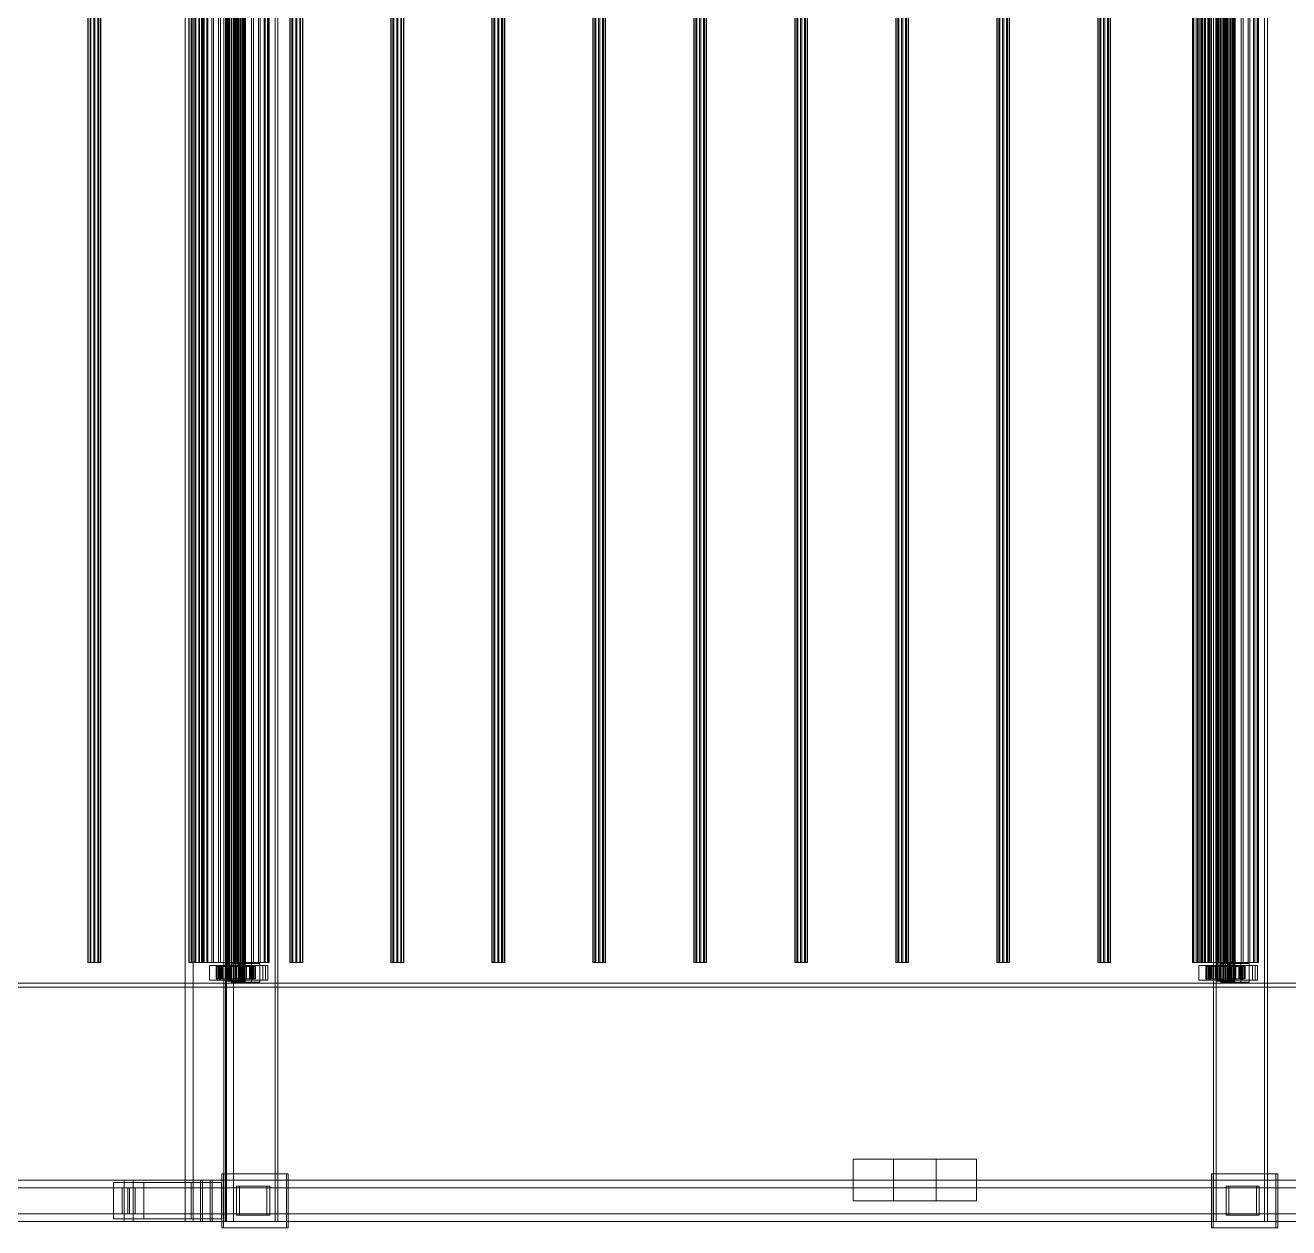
# Model space of a CAD drawing. Header units: millimetres. Extents: x -1970 to 59977, y -65068 to 6837.
# Drawn here: x 28518 to 29737, y -19506 to -18346 of the extents above; entities that cross this region are included whole.
import ezdxf

# ---------------------------------------------------------------- set-up
doc = ezdxf.new("R2010")
doc.units = ezdxf.units.MM
doc.layers.add('superior_C03', color=7, linetype='Continuous', lineweight=0)

msp = doc.modelspace()

# ---------------------------------------------------------------- linework, layer by layer
at = {"layer": 'superior_C03'}
for p, q in [((28672.271, -16500), (28672.271, -19500)), ((28680.131, -19500), (28680.131, -16500)), ((28709.696, -16500), (28709.696, -19500)), ((28711.249, -19500), (28711.249, -16500)), ((28712.391, -19500), (28712.391, -16500)), ((28719.109, -16500), (28719.109, -19500)), ((28759.199, -19500), (28759.199, -16500)), ((28761.894, -16500), (28761.894, -19500)), ((29664.664, -16500), (29664.664, -19500)), ((29667.359, -19500), (29667.359, -16500)), ((29714.166, -19500), (29714.166, -16500)), ((29716.861, -16500), (29716.861, -19500)), ((28712.428, -19268), (28712.428, -16732)), ((28712.652, -19268), (28712.652, -16732)), ((28712.816, -19268), (28712.816, -16732)), ((28713.474, -19268), (28713.474, -16732)), ((28713.791, -19268), (28713.791, -16732)), ((28714.838, -19268), (28714.838, -16732)), ((28715.287, -19268), (28715.287, -16732)), ((28716.65, -19268), (28716.65, -16732)), ((28717.2, -19268), (28717.2, -16732)), ((28718.787, -19268), (28718.787, -16732)), ((28719.401, -19268), (28719.401, -16732)), ((28721.105, -19268), (28721.105, -16732)), ((28721.74, -19268), (28721.74, -16732)), ((28723.443, -19268), (28723.443, -16732)), ((28724.057, -19268), (28724.057, -16732)), ((28725.644, -19268), (28725.644, -16732)), ((28726.194, -19268), (28726.194, -16732)), ((28727.558, -19268), (28727.558, -16732)), ((28728.007, -19268), (28728.007, -16732)), ((28729.053, -19268), (28729.053, -16732)), ((28729.37, -19268), (28729.37, -16732)), ((28730.028, -19268), (28730.028, -16732)), ((28730.192, -16732), (28730.192, -19268)), ((28730.416, -19268), (28730.416, -16732)), ((29667.395, -19268), (29667.395, -16732)), ((29667.619, -19268), (29667.619, -16732)), ((29667.784, -19268), (29667.784, -16732)), ((29668.441, -19268), (29668.441, -16732)), ((29668.759, -19268), (29668.759, -16732)), ((29669.805, -19268), (29669.805, -16732)), ((29670.254, -19268), (29670.254, -16732)), ((29671.617, -19268), (29671.617, -16732)), ((29672.167, -19268), (29672.167, -16732)), ((29673.755, -19268), (29673.755, -16732)), ((29674.368, -19268), (29674.368, -16732)), ((29676.072, -19268), (29676.072, -16732)), ((29676.707, -19268), (29676.707, -16732)), ((29678.411, -19268), (29678.411, -16732)), ((29679.024, -19268), (29679.024, -16732)), ((29680.612, -19268), (29680.612, -16732)), ((29681.162, -19268), (29681.162, -16732)), ((29682.525, -19268), (29682.525, -16732)), ((29682.974, -19268), (29682.974, -16732)), ((29684.02, -19268), (29684.02, -16732)), ((29684.338, -19268), (29684.338, -16732)), ((29684.995, -19268), (29684.995, -16732)), ((29685.16, -16732), (29685.16, -19268)), ((29685.384, -19268), (29685.384, -16732)), ((28578.595, -16750), (28578.595, -19250)), ((28578.939, -16750), (28578.939, -19250)), ((28580.615, -16750), (28580.615, -19250)), ((28581.514, -16750), (28581.514, -19250)), ((28584.227, -16750), (28584.227, -19250)), ((28585.339, -16750), (28585.339, -19250)), ((28588.051, -16750), (28588.051, -19250)), ((28588.951, -16750), (28588.951, -19250)), ((28590.627, -16750), (28590.627, -19250)), ((28590.971, -19250), (28590.971, -16750)), ((28676.041, -16750), (28676.041, -19250)), ((28676.384, -16750), (28676.384, -19250)), ((28678.061, -16750), (28678.061, -19250)), ((28678.96, -16750), (28678.96, -19250)), ((28681.673, -16750), (28681.673, -19250)), ((28682.784, -16750), (28682.784, -19250)), ((28685.497, -16750), (28685.497, -19250)), ((28686.396, -16750), (28686.396, -19250)), ((28688.073, -16750), (28688.073, -19250)), ((28688.416, -19250), (28688.416, -16750)), ((28689.442, -19250), (28689.442, -16750)), ((28690.239, -19250), (28690.239, -16750)), ((28690.824, -19250), (28690.824, -16750)), ((28693.162, -19250), (28693.162, -16750)), ((28694.291, -19250), (28694.291, -16750)), ((28698.01, -19250), (28698.01, -16750)), ((28699.607, -19250), (28699.607, -16750)), ((28704.454, -19250), (28704.454, -16750)), ((28706.41, -19250), (28706.41, -16750)), ((28712.054, -19250), (28712.054, -16750)), ((28714.236, -19250), (28714.236, -16750)), ((28720.293, -19250), (28720.293, -16750)), ((28722.551, -19250), (28722.551, -16750)), ((28728.609, -19250), (28728.609, -16750)), ((28730.79, -19250), (28730.79, -16750)), ((28736.434, -19250), (28736.434, -16750)), ((28738.39, -19250), (28738.39, -16750)), ((28743.237, -19250), (28743.237, -16750)), ((28744.834, -19250), (28744.834, -16750)), ((28748.553, -19250), (28748.553, -16750)), ((28749.682, -19250), (28749.682, -16750)), ((28752.02, -19250), (28752.02, -16750)), ((28752.605, -16750), (28752.605, -19250)), ((28753.402, -19250), (28753.402, -16750)), ((28773.486, -16750), (28773.486, -19250)), ((28773.83, -16750), (28773.83, -19250)), ((28775.506, -16750), (28775.506, -19250)), ((28776.406, -16750), (28776.406, -19250)), ((28779.118, -16750), (28779.118, -19250)), ((28780.23, -16750), (28780.23, -19250)), ((28782.942, -16750), (28782.942, -19250)), ((28783.842, -16750), (28783.842, -19250)), ((28785.518, -16750), (28785.518, -19250)), ((28785.862, -19250), (28785.862, -16750)), ((28870.932, -16750), (28870.932, -19250)), ((28871.275, -16750), (28871.275, -19250)), ((28872.952, -16750), (28872.952, -19250)), ((28873.851, -16750), (28873.851, -19250)), ((28876.564, -16750), (28876.564, -19250)), ((28877.676, -16750), (28877.676, -19250)), ((28880.388, -16750), (28880.388, -19250)), ((28881.288, -16750), (28881.288, -19250)), ((28882.964, -16750), (28882.964, -19250)), ((28883.308, -19250), (28883.308, -16750)), ((28968.378, -16750), (28968.378, -19250)), ((28968.721, -16750), (28968.721, -19250)), ((28970.398, -16750), (28970.398, -19250)), ((28971.297, -16750), (28971.297, -19250)), ((28974.009, -16750), (28974.009, -19250)), ((28975.121, -16750), (28975.121, -19250)), ((28977.834, -16750), (28977.834, -19250)), ((28978.733, -16750), (28978.733, -19250)), ((28980.41, -16750), (28980.41, -19250)), ((28980.753, -19250), (28980.753, -16750)), ((29065.823, -16750), (29065.823, -19250)), ((29066.167, -16750), (29066.167, -19250)), ((29067.843, -16750), (29067.843, -19250)), ((29068.743, -16750), (29068.743, -19250)), ((29071.455, -16750), (29071.455, -19250)), ((29072.567, -16750), (29072.567, -19250)), ((29075.279, -16750), (29075.279, -19250)), ((29076.179, -16750), (29076.179, -19250)), ((29077.855, -16750), (29077.855, -19250)), ((29078.199, -19250), (29078.199, -16750)), ((29163.269, -16750), (29163.269, -19250)), ((29163.612, -16750), (29163.612, -19250)), ((29165.289, -16750), (29165.289, -19250)), ((29166.188, -16750), (29166.188, -19250)), ((29168.901, -16750), (29168.901, -19250)), ((29170.013, -16750), (29170.013, -19250)), ((29172.725, -16750), (29172.725, -19250)), ((29173.624, -16750), (29173.624, -19250)), ((29175.301, -16750), (29175.301, -19250)), ((29175.644, -19250), (29175.644, -16750)), ((29260.715, -16750), (29260.715, -19250)), ((29261.058, -16750), (29261.058, -19250)), ((29262.735, -16750), (29262.735, -19250)), ((29263.634, -16750), (29263.634, -19250)), ((29266.346, -16750), (29266.346, -19250)), ((29267.458, -16750), (29267.458, -19250)), ((29270.171, -16750), (29270.171, -19250)), ((29271.07, -16750), (29271.07, -19250)), ((29272.747, -16750), (29272.747, -19250)), ((29273.09, -19250), (29273.09, -16750)), ((29358.16, -16750), (29358.16, -19250)), ((29358.504, -16750), (29358.504, -19250)), ((29360.18, -16750), (29360.18, -19250)), ((29361.08, -16750), (29361.08, -19250)), ((29363.792, -16750), (29363.792, -19250)), ((29364.904, -16750), (29364.904, -19250)), ((29367.616, -16750), (29367.616, -19250)), ((29368.516, -16750), (29368.516, -19250)), ((29370.192, -16750), (29370.192, -19250)), ((29370.536, -19250), (29370.536, -16750)), ((29455.606, -16750), (29455.606, -19250)), ((29455.949, -16750), (29455.949, -19250)), ((29457.626, -16750), (29457.626, -19250)), ((29458.525, -16750), (29458.525, -19250)), ((29461.238, -16750), (29461.238, -19250)), ((29462.35, -16750), (29462.35, -19250)), ((29465.062, -16750), (29465.062, -19250)), ((29465.961, -16750), (29465.961, -19250)), ((29467.638, -16750), (29467.638, -19250)), ((29467.981, -19250), (29467.981, -16750)), ((29553.051, -16750), (29553.051, -19250)), ((29553.395, -16750), (29553.395, -19250)), ((29555.071, -16750), (29555.071, -19250)), ((29555.971, -16750), (29555.971, -19250)), ((29558.683, -16750), (29558.683, -19250)), ((29559.795, -16750), (29559.795, -19250)), ((29562.508, -16750), (29562.508, -19250)), ((29563.407, -16750), (29563.407, -19250)), ((29565.084, -16750), (29565.084, -19250)), ((29565.427, -19250), (29565.427, -16750)), ((29644.409, -19250), (29644.409, -16750)), ((29645.207, -19250), (29645.207, -16750)), ((29645.791, -19250), (29645.791, -16750)), ((29648.129, -19250), (29648.129, -16750)), ((29649.258, -19250), (29649.258, -16750)), ((29650.497, -16750), (29650.497, -19250)), ((29650.841, -16750), (29650.841, -19250)), ((29652.517, -16750), (29652.517, -19250)), ((29652.978, -19250), (29652.978, -16750)), ((29653.417, -16750), (29653.417, -19250)), ((29654.575, -19250), (29654.575, -16750)), ((29656.129, -16750), (29656.129, -19250)), ((29657.241, -16750), (29657.241, -19250)), ((29659.422, -19250), (29659.422, -16750)), ((29659.953, -16750), (29659.953, -19250)), ((29660.853, -16750), (29660.853, -19250)), ((29661.377, -19250), (29661.377, -16750)), ((29662.529, -16750), (29662.529, -19250)), ((29662.873, -19250), (29662.873, -16750)), ((29667.022, -19250), (29667.022, -16750)), ((29669.203, -19250), (29669.203, -16750)), ((29675.26, -19250), (29675.26, -16750)), ((29677.519, -19250), (29677.519, -16750)), ((29683.576, -19250), (29683.576, -16750)), ((29685.757, -19250), (29685.757, -16750)), ((29691.402, -19250), (29691.402, -16750)), ((29693.357, -19250), (29693.357, -16750)), ((29698.204, -19250), (29698.204, -16750)), ((29699.801, -19250), (29699.801, -16750)), ((29703.52, -19250), (29703.52, -16750)), ((29704.65, -19250), (29704.65, -16750)), ((29706.988, -19250), (29706.988, -16750)), ((29707.572, -16750), (29707.572, -19250)), ((29708.37, -19250), (29708.37, -16750)), ((28578.939, -19250), (28578.595, -19250)), ((28578.595, -19250), (28580.615, -19250)), ((28581.514, -19250), (28578.939, -19250)), ((28580.615, -19250), (28584.227, -19250)), ((28585.339, -19250), (28581.514, -19250)), ((28584.227, -19250), (28588.051, -19250)), ((28588.951, -19250), (28585.339, -19250)), ((28588.051, -19250), (28590.627, -19250)), ((28590.971, -19250), (28588.951, -19250)), ((28590.627, -19250), (28590.971, -19250)), ((28676.384, -19250), (28676.041, -19250)), ((28676.041, -19250), (28678.061, -19250)), ((28678.96, -19250), (28676.384, -19250)), ((28678.061, -19250), (28681.673, -19250)), ((28682.784, -19250), (28678.96, -19250)), ((28681.673, -19250), (28685.497, -19250)), ((28686.396, -19250), (28682.784, -19250)), ((28685.497, -19250), (28688.073, -19250)), ((28688.416, -19250), (28686.396, -19250)), ((28688.073, -19250), (28688.416, -19250)), ((28690.239, -19250), (28689.442, -19250)), ((28689.442, -19250), (28690.824, -19250)), ((28693.162, -19250), (28690.239, -19250)), ((28690.824, -19250), (28694.291, -19250)), ((28698.01, -19250), (28693.162, -19250)), ((28694.291, -19250), (28699.607, -19250)), ((28705.538, -19253), (28695.793, -19253)), ((28695.793, -19253), (28695.793, -19267)), ((28706.573, -19253), (28695.793, -19253)), ((28704.454, -19250), (28698.01, -19250)), ((28699.607, -19250), (28706.41, -19250)), ((28749.974, -19253), (28703.2, -19253)), ((28703.2, -19253), (28703.2, -19267)), ((28705.446, -19253), (28703.2, -19253)), ((28712.054, -19250), (28704.454, -19250)), ((28705.446, -19267), (28705.446, -19253)), ((28705.446, -19253), (28752.22, -19253)), ((28705.538, -19267), (28705.538, -19253)), ((28705.538, -19253), (28716.317, -19253)), ((28706.41, -19250), (28714.236, -19250)), ((28706.573, -19267), (28706.573, -19253)), ((28706.573, -19253), (28716.317, -19253)), ((28720.293, -19250), (28712.054, -19250)), ((28714.236, -19250), (28722.551, -19250)), ((28716.317, -19253), (28716.317, -19267)), ((28736.332, -19251), (28716.843, -19251)), ((28716.843, -19251), (28716.843, -19269)), ((28724.928, -19251), (28716.843, -19251)), ((28728.609, -19250), (28720.293, -19250)), ((28722.551, -19250), (28730.79, -19250)), ((28724.928, -19269), (28724.928, -19251)), ((28724.928, -19251), (28744.417, -19251)), ((28736.72, -19253), (28726.976, -19253)), ((28726.976, -19253), (28726.976, -19267)), ((28737.755, -19253), (28726.976, -19253)), ((28736.434, -19250), (28728.609, -19250)), ((28730.79, -19250), (28738.39, -19250)), ((28736.332, -19269), (28736.332, -19251)), ((28736.332, -19251), (28744.417, -19251)), ((28743.237, -19250), (28736.434, -19250)), ((28736.72, -19267), (28736.72, -19253)), ((28736.72, -19253), (28747.5, -19253)), ((28737.755, -19267), (28737.755, -19253)), ((28737.755, -19253), (28747.5, -19253)), ((28738.39, -19250), (28744.834, -19250)), ((28748.553, -19250), (28743.237, -19250)), ((28744.417, -19251), (28744.417, -19269)), ((28744.834, -19250), (28749.682, -19250)), ((28747.5, -19253), (28747.5, -19267)), ((28752.02, -19250), (28748.553, -19250)), ((28749.682, -19250), (28752.605, -19250)), ((28749.974, -19267), (28749.974, -19253)), ((28749.974, -19253), (28752.22, -19253)), ((28753.402, -19250), (28752.02, -19250)), ((28752.22, -19253), (28752.22, -19267)), ((28752.605, -19250), (28753.402, -19250)), ((28773.83, -19250), (28773.486, -19250)), ((28773.486, -19250), (28775.506, -19250)), ((28776.406, -19250), (28773.83, -19250)), ((28775.506, -19250), (28779.118, -19250)), ((28780.23, -19250), (28776.406, -19250)), ((28779.118, -19250), (28782.942, -19250)), ((28783.842, -19250), (28780.23, -19250)), ((28782.942, -19250), (28785.518, -19250)), ((28785.862, -19250), (28783.842, -19250)), ((28785.518, -19250), (28785.862, -19250)), ((28871.275, -19250), (28870.932, -19250)), ((28870.932, -19250), (28872.952, -19250)), ((28873.851, -19250), (28871.275, -19250)), ((28872.952, -19250), (28876.564, -19250)), ((28877.676, -19250), (28873.851, -19250)), ((28876.564, -19250), (28880.388, -19250)), ((28881.288, -19250), (28877.676, -19250)), ((28880.388, -19250), (28882.964, -19250)), ((28883.308, -19250), (28881.288, -19250)), ((28882.964, -19250), (28883.308, -19250)), ((28968.721, -19250), (28968.378, -19250)), ((28968.378, -19250), (28970.398, -19250)), ((28971.297, -19250), (28968.721, -19250)), ((28970.398, -19250), (28974.009, -19250)), ((28975.121, -19250), (28971.297, -19250)), ((28974.009, -19250), (28977.834, -19250)), ((28978.733, -19250), (28975.121, -19250)), ((28977.834, -19250), (28980.41, -19250)), ((28980.753, -19250), (28978.733, -19250)), ((28980.41, -19250), (28980.753, -19250)), ((29066.167, -19250), (29065.823, -19250)), ((29065.823, -19250), (29067.843, -19250)), ((29068.743, -19250), (29066.167, -19250)), ((29067.843, -19250), (29071.455, -19250)), ((29072.567, -19250), (29068.743, -19250)), ((29071.455, -19250), (29075.279, -19250)), ((29076.179, -19250), (29072.567, -19250)), ((29075.279, -19250), (29077.855, -19250)), ((29078.199, -19250), (29076.179, -19250)), ((29077.855, -19250), (29078.199, -19250)), ((29163.612, -19250), (29163.269, -19250)), ((29163.269, -19250), (29165.289, -19250)), ((29166.188, -19250), (29163.612, -19250)), ((29165.289, -19250), (29168.901, -19250)), ((29170.013, -19250), (29166.188, -19250)), ((29168.901, -19250), (29172.725, -19250)), ((29173.624, -19250), (29170.013, -19250)), ((29172.725, -19250), (29175.301, -19250)), ((29175.644, -19250), (29173.624, -19250)), ((29175.301, -19250), (29175.644, -19250)), ((29261.058, -19250), (29260.715, -19250)), ((29260.715, -19250), (29262.735, -19250)), ((29263.634, -19250), (29261.058, -19250)), ((29262.735, -19250), (29266.346, -19250)), ((29267.458, -19250), (29263.634, -19250)), ((29266.346, -19250), (29270.171, -19250)), ((29271.07, -19250), (29267.458, -19250)), ((29270.171, -19250), (29272.747, -19250)), ((29273.09, -19250), (29271.07, -19250)), ((29272.747, -19250), (29273.09, -19250)), ((29358.504, -19250), (29358.16, -19250)), ((29358.16, -19250), (29360.18, -19250)), ((29361.08, -19250), (29358.504, -19250)), ((29360.18, -19250), (29363.792, -19250)), ((29364.904, -19250), (29361.08, -19250)), ((29363.792, -19250), (29367.616, -19250)), ((29368.516, -19250), (29364.904, -19250)), ((29367.616, -19250), (29370.192, -19250)), ((29370.536, -19250), (29368.516, -19250)), ((29370.192, -19250), (29370.536, -19250)), ((29455.949, -19250), (29455.606, -19250)), ((29455.606, -19250), (29457.626, -19250)), ((29458.525, -19250), (29455.949, -19250)), ((29457.626, -19250), (29461.238, -19250)), ((29462.35, -19250), (29458.525, -19250)), ((29461.238, -19250), (29465.062, -19250)), ((29465.961, -19250), (29462.35, -19250)), ((29465.062, -19250), (29467.638, -19250)), ((29467.981, -19250), (29465.961, -19250)), ((29467.638, -19250), (29467.981, -19250)), ((29553.395, -19250), (29553.051, -19250)), ((29553.051, -19250), (29555.071, -19250)), ((29555.971, -19250), (29553.395, -19250)), ((29555.071, -19250), (29558.683, -19250)), ((29559.795, -19250), (29555.971, -19250)), ((29558.683, -19250), (29562.508, -19250)), ((29563.407, -19250), (29559.795, -19250)), ((29562.508, -19250), (29565.084, -19250)), ((29565.427, -19250), (29563.407, -19250)), ((29565.084, -19250), (29565.427, -19250)), ((29645.207, -19250), (29644.409, -19250)), ((29644.409, -19250), (29645.791, -19250)), ((29648.129, -19250), (29645.207, -19250)), ((29645.791, -19250), (29649.258, -19250)), ((29652.978, -19250), (29648.129, -19250)), ((29649.258, -19250), (29654.575, -19250)), ((29650.841, -19250), (29650.497, -19250)), ((29650.497, -19250), (29652.517, -19250)), ((29660.505, -19253), (29650.761, -19253)), ((29650.761, -19253), (29650.761, -19267)), ((29661.54, -19253), (29650.761, -19253)), ((29653.417, -19250), (29650.841, -19250)), ((29652.517, -19250), (29656.129, -19250)), ((29659.422, -19250), (29652.978, -19250)), ((29657.241, -19250), (29653.417, -19250)), ((29654.575, -19250), (29661.377, -19250)), ((29656.129, -19250), (29659.953, -19250)), ((29660.853, -19250), (29657.241, -19250)), ((29704.942, -19253), (29658.168, -19253)), ((29658.168, -19253), (29658.168, -19267)), ((29660.414, -19253), (29658.168, -19253)), ((29667.022, -19250), (29659.422, -19250)), ((29659.953, -19250), (29662.529, -19250)), ((29660.414, -19267), (29660.414, -19253)), ((29660.414, -19253), (29707.187, -19253)), ((29660.505, -19267), (29660.505, -19253)), ((29660.505, -19253), (29671.285, -19253)), ((29662.873, -19250), (29660.853, -19250)), ((29661.377, -19250), (29669.203, -19250)), ((29661.54, -19267), (29661.54, -19253)), ((29661.54, -19253), (29671.285, -19253)), ((29662.529, -19250), (29662.873, -19250)), ((29675.26, -19250), (29667.022, -19250)), ((29669.203, -19250), (29677.519, -19250)), ((29671.285, -19253), (29671.285, -19267)), ((29691.299, -19251), (29671.81, -19251)), ((29671.81, -19251), (29671.81, -19269)), ((29679.895, -19251), (29671.81, -19251)), ((29683.576, -19250), (29675.26, -19250)), ((29677.519, -19250), (29685.757, -19250)), ((29679.895, -19269), (29679.895, -19251)), ((29679.895, -19251), (29699.384, -19251)), ((29691.688, -19253), (29681.943, -19253)), ((29681.943, -19253), (29681.943, -19267)), ((29692.723, -19253), (29681.943, -19253)), ((29691.402, -19250), (29683.576, -19250)), ((29685.757, -19250), (29693.357, -19250)), ((29691.299, -19269), (29691.299, -19251)), ((29691.299, -19251), (29699.384, -19251)), ((29698.204, -19250), (29691.402, -19250)), ((29691.688, -19267), (29691.688, -19253)), ((29691.688, -19253), (29702.467, -19253)), ((29692.723, -19267), (29692.723, -19253)), ((29692.723, -19253), (29702.467, -19253)), ((29693.357, -19250), (29699.801, -19250)), ((29703.52, -19250), (29698.204, -19250)), ((29699.384, -19251), (29699.384, -19269)), ((29699.801, -19250), (29704.65, -19250)), ((29702.467, -19253), (29702.467, -19267)), ((29706.988, -19250), (29703.52, -19250)), ((29704.65, -19250), (29707.572, -19250)), ((29704.942, -19267), (29704.942, -19253)), ((29704.942, -19253), (29707.187, -19253)), ((29708.37, -19250), (29706.988, -19250)), ((29707.187, -19253), (29707.187, -19267)), ((29707.572, -19250), (29708.37, -19250)), ((28703.254, -19254), (28702.434, -19254)), ((28702.434, -19254), (28712.428, -19254)), ((28702.434, -19266), (28702.434, -19254)), ((28702.434, -19254), (28702.907, -19254)), ((28702.907, -19254), (28712.652, -19254)), ((28702.907, -19266), (28702.907, -19254)), ((28702.907, -19254), (28704.643, -19254)), ((28705.313, -19254), (28703.254, -19254)), ((28703.254, -19254), (28712.816, -19254)), ((28703.254, -19266), (28703.254, -19254)), ((28704.643, -19254), (28713.474, -19254)), ((28704.643, -19266), (28704.643, -19254)), ((28704.643, -19254), (28707.521, -19254)), ((28708.469, -19254), (28705.313, -19254)), ((28705.313, -19254), (28713.791, -19254)), ((28705.313, -19266), (28705.313, -19254)), ((28707.521, -19254), (28714.838, -19254)), ((28707.521, -19266), (28707.521, -19254)), ((28707.521, -19254), (28711.347, -19254)), ((28712.509, -19254), (28708.469, -19254)), ((28708.469, -19254), (28715.287, -19254)), ((28708.469, -19266), (28708.469, -19254)), ((28711.347, -19254), (28716.65, -19254)), ((28711.347, -19266), (28711.347, -19254)), ((28711.347, -19254), (28715.86, -19254)), ((28712.428, -19254), (28712.816, -19254)), ((28712.428, -19254), (28712.428, -19266)), ((28712.652, -19254), (28712.428, -19254)), ((28717.155, -19254), (28712.509, -19254)), ((28712.509, -19254), (28717.2, -19254)), ((28712.509, -19266), (28712.509, -19254)), ((28712.652, -19254), (28712.652, -19266)), ((28713.474, -19254), (28712.652, -19254)), ((28712.816, -19254), (28713.791, -19254)), ((28712.816, -19254), (28712.816, -19266)), ((28713.474, -19254), (28713.474, -19266)), ((28714.838, -19254), (28713.474, -19254)), ((28713.791, -19254), (28715.287, -19254)), ((28713.791, -19254), (28713.791, -19266)), ((28714.838, -19254), (28714.838, -19266)), ((28716.65, -19254), (28714.838, -19254)), ((28715.287, -19254), (28717.2, -19254)), ((28715.287, -19254), (28715.287, -19266)), ((28715.86, -19254), (28718.787, -19254)), ((28715.86, -19266), (28715.86, -19254)), ((28715.86, -19254), (28720.752, -19254)), ((28716.65, -19254), (28716.65, -19266)), ((28718.787, -19254), (28716.65, -19254)), ((28722.092, -19254), (28717.155, -19254)), ((28717.155, -19254), (28719.401, -19254)), ((28717.155, -19266), (28717.155, -19254)), ((28717.2, -19254), (28719.401, -19254)), ((28717.2, -19254), (28717.2, -19266)), ((28718.787, -19254), (28718.787, -19266)), ((28721.105, -19254), (28718.787, -19254)), ((28719.401, -19254), (28721.74, -19254)), ((28719.401, -19254), (28719.401, -19266)), ((28720.752, -19254), (28721.105, -19254)), ((28720.752, -19266), (28720.752, -19254)), ((28720.752, -19254), (28725.689, -19254)), ((28721.105, -19254), (28721.105, -19266)), ((28723.443, -19254), (28721.105, -19254)), ((28722.092, -19254), (28721.74, -19254)), ((28721.74, -19254), (28724.057, -19254)), ((28721.74, -19254), (28721.74, -19266)), ((28726.984, -19254), (28722.092, -19254)), ((28722.092, -19266), (28722.092, -19254)), ((28725.689, -19254), (28723.443, -19254)), ((28723.443, -19254), (28723.443, -19266)), ((28725.644, -19254), (28723.443, -19254)), ((28726.984, -19254), (28724.057, -19254)), ((28724.057, -19254), (28726.194, -19254)), ((28724.057, -19254), (28724.057, -19266)), ((28730.336, -19254), (28725.644, -19254)), ((28725.644, -19254), (28725.644, -19266)), ((28727.558, -19254), (28725.644, -19254)), ((28725.689, -19266), (28725.689, -19254)), ((28725.689, -19254), (28730.336, -19254)), ((28731.497, -19254), (28726.194, -19254)), ((28726.194, -19254), (28728.007, -19254)), ((28726.194, -19254), (28726.194, -19266)), ((28731.497, -19254), (28726.984, -19254)), ((28726.984, -19266), (28726.984, -19254)), ((28734.375, -19254), (28727.558, -19254)), ((28727.558, -19254), (28727.558, -19266)), ((28729.053, -19254), (28727.558, -19254)), ((28735.323, -19254), (28728.007, -19254)), ((28728.007, -19254), (28729.37, -19254)), ((28728.007, -19254), (28728.007, -19266)), ((28737.531, -19254), (28729.053, -19254)), ((28729.053, -19254), (28729.053, -19266)), ((28730.028, -19254), (28729.053, -19254)), ((28738.202, -19254), (28729.37, -19254)), ((28729.37, -19254), (28730.192, -19254)), ((28729.37, -19254), (28729.37, -19266)), ((28739.59, -19254), (28730.028, -19254)), ((28730.028, -19254), (28730.028, -19266)), ((28730.416, -19254), (28730.028, -19254)), ((28730.192, -19254), (28739.937, -19254)), ((28730.192, -19266), (28730.192, -19254)), ((28730.192, -19254), (28730.416, -19254)), ((28730.336, -19266), (28730.336, -19254)), ((28730.336, -19254), (28734.375, -19254)), ((28740.41, -19254), (28730.416, -19254)), ((28730.416, -19254), (28730.416, -19266)), ((28735.323, -19254), (28731.497, -19254)), ((28731.497, -19266), (28731.497, -19254)), ((28734.375, -19266), (28734.375, -19254)), ((28734.375, -19254), (28737.531, -19254)), ((28738.202, -19254), (28735.323, -19254)), ((28735.323, -19266), (28735.323, -19254)), ((28737.531, -19266), (28737.531, -19254)), ((28737.531, -19254), (28739.59, -19254)), ((28739.937, -19254), (28738.202, -19254)), ((28738.202, -19266), (28738.202, -19254)), ((28739.59, -19266), (28739.59, -19254)), ((28739.59, -19254), (28740.41, -19254)), ((28739.937, -19254), (28739.937, -19266)), ((28740.41, -19254), (28739.937, -19254)), ((28740.41, -19266), (28740.41, -19254)), ((29658.222, -19254), (29657.401, -19254)), ((29657.401, -19254), (29667.395, -19254)), ((29657.401, -19266), (29657.401, -19254)), ((29657.401, -19254), (29657.875, -19254)), ((29657.875, -19254), (29667.619, -19254)), ((29657.875, -19266), (29657.875, -19254)), ((29657.875, -19254), (29659.61, -19254)), ((29660.28, -19254), (29658.222, -19254)), ((29658.222, -19254), (29667.784, -19254)), ((29658.222, -19266), (29658.222, -19254)), ((29659.61, -19254), (29668.441, -19254)), ((29659.61, -19266), (29659.61, -19254)), ((29659.61, -19254), (29662.489, -19254)), ((29663.437, -19254), (29660.28, -19254)), ((29660.28, -19254), (29668.759, -19254)), ((29660.28, -19266), (29660.28, -19254)), ((29662.489, -19254), (29669.805, -19254)), ((29662.489, -19266), (29662.489, -19254)), ((29662.489, -19254), (29666.315, -19254)), ((29667.476, -19254), (29663.437, -19254)), ((29663.437, -19254), (29670.254, -19254)), ((29663.437, -19266), (29663.437, -19254)), ((29666.315, -19254), (29671.617, -19254)), ((29666.315, -19266), (29666.315, -19254)), ((29666.315, -19254), (29670.827, -19254)), ((29667.395, -19254), (29667.784, -19254)), ((29667.395, -19254), (29667.395, -19266)), ((29667.619, -19254), (29667.395, -19254)), ((29672.123, -19254), (29667.476, -19254)), ((29667.476, -19254), (29672.167, -19254)), ((29667.476, -19266), (29667.476, -19254)), ((29667.619, -19254), (29667.619, -19266)), ((29668.441, -19254), (29667.619, -19254)), ((29667.784, -19254), (29668.759, -19254)), ((29667.784, -19254), (29667.784, -19266)), ((29668.441, -19254), (29668.441, -19266)), ((29669.805, -19254), (29668.441, -19254)), ((29668.759, -19254), (29670.254, -19254)), ((29668.759, -19254), (29668.759, -19266)), ((29669.805, -19254), (29669.805, -19266)), ((29671.617, -19254), (29669.805, -19254)), ((29670.254, -19254), (29672.167, -19254)), ((29670.254, -19254), (29670.254, -19266)), ((29670.827, -19254), (29673.755, -19254)), ((29670.827, -19266), (29670.827, -19254)), ((29670.827, -19254), (29675.719, -19254)), ((29671.617, -19254), (29671.617, -19266)), ((29673.755, -19254), (29671.617, -19254)), ((29677.06, -19254), (29672.123, -19254)), ((29672.123, -19254), (29674.368, -19254)), ((29672.123, -19266), (29672.123, -19254)), ((29672.167, -19254), (29674.368, -19254)), ((29672.167, -19254), (29672.167, -19266)), ((29673.755, -19254), (29673.755, -19266)), ((29676.072, -19254), (29673.755, -19254)), ((29674.368, -19254), (29676.707, -19254)), ((29674.368, -19254), (29674.368, -19266)), ((29675.719, -19254), (29676.072, -19254)), ((29675.719, -19266), (29675.719, -19254)), ((29675.719, -19254), (29680.656, -19254)), ((29676.072, -19254), (29676.072, -19266)), ((29678.411, -19254), (29676.072, -19254)), ((29677.06, -19254), (29676.707, -19254)), ((29676.707, -19254), (29679.024, -19254)), ((29676.707, -19254), (29676.707, -19266)), ((29681.952, -19254), (29677.06, -19254)), ((29677.06, -19266), (29677.06, -19254)), ((29680.656, -19254), (29678.411, -19254)), ((29678.411, -19254), (29678.411, -19266)), ((29680.612, -19254), (29678.411, -19254)), ((29681.952, -19254), (29679.024, -19254)), ((29679.024, -19254), (29681.162, -19254)), ((29679.024, -19254), (29679.024, -19266)), ((29685.303, -19254), (29680.612, -19254)), ((29680.612, -19254), (29680.612, -19266)), ((29682.525, -19254), (29680.612, -19254)), ((29680.656, -19266), (29680.656, -19254)), ((29680.656, -19254), (29685.303, -19254)), ((29686.464, -19254), (29681.162, -19254)), ((29681.162, -19254), (29682.974, -19254)), ((29681.162, -19254), (29681.162, -19266)), ((29686.464, -19254), (29681.952, -19254)), ((29681.952, -19266), (29681.952, -19254)), ((29689.342, -19254), (29682.525, -19254)), ((29682.525, -19254), (29682.525, -19266)), ((29684.02, -19254), (29682.525, -19254)), ((29690.29, -19254), (29682.974, -19254)), ((29682.974, -19254), (29684.338, -19254)), ((29682.974, -19254), (29682.974, -19266)), ((29692.498, -19254), (29684.02, -19254)), ((29684.02, -19254), (29684.02, -19266)), ((29684.995, -19254), (29684.02, -19254)), ((29693.169, -19254), (29684.338, -19254)), ((29684.338, -19254), (29685.16, -19254)), ((29684.338, -19254), (29684.338, -19266)), ((29694.557, -19254), (29684.995, -19254)), ((29684.995, -19254), (29684.995, -19266)), ((29685.384, -19254), (29684.995, -19254)), ((29685.16, -19254), (29694.904, -19254)), ((29685.16, -19266), (29685.16, -19254)), ((29685.16, -19254), (29685.384, -19254)), ((29685.303, -19266), (29685.303, -19254)), ((29685.303, -19254), (29689.342, -19254)), ((29695.378, -19254), (29685.384, -19254)), ((29685.384, -19254), (29685.384, -19266)), ((29690.29, -19254), (29686.464, -19254)), ((29686.464, -19266), (29686.464, -19254)), ((29689.342, -19266), (29689.342, -19254)), ((29689.342, -19254), (29692.498, -19254)), ((29693.169, -19254), (29690.29, -19254)), ((29690.29, -19266), (29690.29, -19254)), ((29692.498, -19266), (29692.498, -19254)), ((29692.498, -19254), (29694.557, -19254)), ((29694.904, -19254), (29693.169, -19254)), ((29693.169, -19266), (29693.169, -19254)), ((29694.557, -19266), (29694.557, -19254)), ((29694.557, -19254), (29695.378, -19254)), ((29694.904, -19254), (29694.904, -19266)), ((29695.378, -19254), (29694.904, -19254)), ((29695.378, -19266), (29695.378, -19254)), ((38691.362, -19270), (27582.557, -19270)), ((27582.557, -19274), (38691.362, -19274)), ((27583.456, -19270), (38692.26, -19270)), ((27611.752, -19270), (38720.557, -19270)), ((38720.557, -19274), (27611.752, -19274)), ((28695.793, -19267), (28705.538, -19267)), ((28695.793, -19267), (28706.573, -19267)), ((28712.428, -19266), (28702.434, -19266)), ((28702.434, -19266), (28703.254, -19266)), ((28702.907, -19266), (28702.434, -19266)), ((28712.652, -19266), (28702.907, -19266)), ((28704.643, -19266), (28702.907, -19266)), ((28703.2, -19267), (28749.974, -19267)), ((28703.2, -19267), (28705.446, -19267)), ((28712.816, -19266), (28703.254, -19266)), ((28703.254, -19266), (28705.313, -19266)), ((28713.474, -19266), (28704.643, -19266)), ((28707.521, -19266), (28704.643, -19266)), ((28713.791, -19266), (28705.313, -19266)), ((28705.313, -19266), (28708.469, -19266)), ((28752.22, -19267), (28705.446, -19267)), ((28716.317, -19267), (28705.538, -19267)), ((28716.317, -19267), (28706.573, -19267)), ((28714.838, -19266), (28707.521, -19266)), ((28711.347, -19266), (28707.521, -19266)), ((28715.287, -19266), (28708.469, -19266)), ((28708.469, -19266), (28712.509, -19266)), ((28716.65, -19266), (28711.347, -19266)), ((28715.86, -19266), (28711.347, -19266)), ((28712.816, -19266), (28712.428, -19266)), ((28712.428, -19266), (28712.652, -19266)), ((28712.652, -19268), (28712.428, -19268)), ((28712.428, -19268), (28712.816, -19268)), ((28717.2, -19266), (28712.509, -19266)), ((28712.509, -19266), (28717.155, -19266)), ((28712.652, -19266), (28713.474, -19266)), ((28713.474, -19268), (28712.652, -19268)), ((28713.791, -19266), (28712.816, -19266)), ((28712.816, -19268), (28713.791, -19268)), ((28713.474, -19266), (28714.838, -19266)), ((28714.838, -19268), (28713.474, -19268)), ((28715.287, -19266), (28713.791, -19266)), ((28713.791, -19268), (28715.287, -19268)), ((28714.838, -19266), (28716.65, -19266)), ((28716.65, -19268), (28714.838, -19268)), ((28717.2, -19266), (28715.287, -19266)), ((28715.287, -19268), (28717.2, -19268)), ((28718.787, -19266), (28715.86, -19266)), ((28720.752, -19266), (28715.86, -19266)), ((28716.65, -19266), (28718.787, -19266)), ((28718.787, -19268), (28716.65, -19268)), ((28716.843, -19269), (28736.332, -19269)), ((28724.928, -19269), (28716.843, -19269)), ((28719.401, -19266), (28717.155, -19266)), ((28717.155, -19266), (28722.092, -19266)), ((28719.401, -19266), (28717.2, -19266)), ((28717.2, -19268), (28719.401, -19268)), ((28718.787, -19266), (28721.105, -19266)), ((28721.105, -19268), (28718.787, -19268)), ((28721.74, -19266), (28719.401, -19266)), ((28719.401, -19268), (28721.74, -19268)), ((28721.105, -19266), (28720.752, -19266)), ((28725.689, -19266), (28720.752, -19266)), ((28721.105, -19266), (28723.443, -19266)), ((28723.443, -19268), (28721.105, -19268)), ((28724.057, -19266), (28721.74, -19266)), ((28721.74, -19266), (28722.092, -19266)), ((28721.74, -19268), (28724.057, -19268)), ((28722.092, -19266), (28726.984, -19266)), ((28723.443, -19266), (28725.689, -19266)), ((28723.443, -19266), (28725.644, -19266)), ((28725.644, -19268), (28723.443, -19268)), ((28726.194, -19266), (28724.057, -19266)), ((28724.057, -19266), (28726.984, -19266)), ((28724.057, -19268), (28726.194, -19268)), ((28744.417, -19269), (28724.928, -19269)), ((28725.644, -19266), (28730.336, -19266)), ((28725.644, -19266), (28727.558, -19266)), ((28727.558, -19268), (28725.644, -19268)), ((28730.336, -19266), (28725.689, -19266)), ((28728.007, -19266), (28726.194, -19266)), ((28726.194, -19266), (28731.497, -19266)), ((28726.194, -19268), (28728.007, -19268)), ((28726.976, -19267), (28736.72, -19267)), ((28726.976, -19267), (28737.755, -19267)), ((28726.984, -19266), (28731.497, -19266)), ((28727.558, -19266), (28734.375, -19266)), ((28727.558, -19266), (28729.053, -19266)), ((28729.053, -19268), (28727.558, -19268)), ((28729.37, -19266), (28728.007, -19266)), ((28728.007, -19266), (28735.323, -19266)), ((28728.007, -19268), (28729.37, -19268)), ((28729.053, -19266), (28737.531, -19266)), ((28729.053, -19266), (28730.028, -19266)), ((28730.028, -19268), (28729.053, -19268)), ((28730.192, -19266), (28729.37, -19266)), ((28729.37, -19266), (28738.202, -19266)), ((28729.37, -19268), (28730.192, -19268)), ((28730.028, -19266), (28739.59, -19266)), ((28730.028, -19266), (28730.416, -19266)), ((28730.416, -19268), (28730.028, -19268)), ((28739.937, -19266), (28730.192, -19266)), ((28730.416, -19266), (28730.192, -19266)), ((28730.192, -19268), (28730.416, -19268)), ((28734.375, -19266), (28730.336, -19266)), ((28730.416, -19266), (28740.41, -19266)), ((28731.497, -19266), (28735.323, -19266)), ((28737.531, -19266), (28734.375, -19266)), ((28735.323, -19266), (28738.202, -19266)), ((28744.417, -19269), (28736.332, -19269)), ((28747.5, -19267), (28736.72, -19267)), ((28739.59, -19266), (28737.531, -19266)), ((28747.5, -19267), (28737.755, -19267)), ((28738.202, -19266), (28739.937, -19266)), ((28740.41, -19266), (28739.59, -19266)), ((28739.937, -19266), (28740.41, -19266)), ((28752.22, -19267), (28749.974, -19267)), ((29650.761, -19267), (29660.505, -19267)), ((29650.761, -19267), (29661.54, -19267)), ((29667.395, -19266), (29657.401, -19266)), ((29657.401, -19266), (29658.222, -19266)), ((29657.875, -19266), (29657.401, -19266)), ((29667.619, -19266), (29657.875, -19266)), ((29659.61, -19266), (29657.875, -19266)), ((29658.168, -19267), (29704.942, -19267)), ((29658.168, -19267), (29660.414, -19267)), ((29667.784, -19266), (29658.222, -19266)), ((29658.222, -19266), (29660.28, -19266)), ((29668.441, -19266), (29659.61, -19266)), ((29662.489, -19266), (29659.61, -19266)), ((29668.759, -19266), (29660.28, -19266)), ((29660.28, -19266), (29663.437, -19266)), ((29707.187, -19267), (29660.414, -19267)), ((29671.285, -19267), (29660.505, -19267)), ((29671.285, -19267), (29661.54, -19267)), ((29669.805, -19266), (29662.489, -19266)), ((29666.315, -19266), (29662.489, -19266)), ((29670.254, -19266), (29663.437, -19266)), ((29663.437, -19266), (29667.476, -19266)), ((29671.617, -19266), (29666.315, -19266)), ((29670.827, -19266), (29666.315, -19266)), ((29667.784, -19266), (29667.395, -19266)), ((29667.395, -19266), (29667.619, -19266)), ((29667.619, -19268), (29667.395, -19268)), ((29667.395, -19268), (29667.784, -19268)), ((29672.167, -19266), (29667.476, -19266)), ((29667.476, -19266), (29672.123, -19266)), ((29667.619, -19266), (29668.441, -19266)), ((29668.441, -19268), (29667.619, -19268)), ((29668.759, -19266), (29667.784, -19266)), ((29667.784, -19268), (29668.759, -19268)), ((29668.441, -19266), (29669.805, -19266)), ((29669.805, -19268), (29668.441, -19268)), ((29670.254, -19266), (29668.759, -19266)), ((29668.759, -19268), (29670.254, -19268)), ((29669.805, -19266), (29671.617, -19266)), ((29671.617, -19268), (29669.805, -19268)), ((29672.167, -19266), (29670.254, -19266)), ((29670.254, -19268), (29672.167, -19268)), ((29673.755, -19266), (29670.827, -19266)), ((29675.719, -19266), (29670.827, -19266)), ((29671.617, -19266), (29673.755, -19266)), ((29673.755, -19268), (29671.617, -19268)), ((29671.81, -19269), (29691.299, -19269)), ((29679.895, -19269), (29671.81, -19269)), ((29674.368, -19266), (29672.123, -19266)), ((29672.123, -19266), (29677.06, -19266)), ((29674.368, -19266), (29672.167, -19266)), ((29672.167, -19268), (29674.368, -19268)), ((29673.755, -19266), (29676.072, -19266)), ((29676.072, -19268), (29673.755, -19268)), ((29676.707, -19266), (29674.368, -19266)), ((29674.368, -19268), (29676.707, -19268)), ((29676.072, -19266), (29675.719, -19266)), ((29680.656, -19266), (29675.719, -19266)), ((29676.072, -19266), (29678.411, -19266)), ((29678.411, -19268), (29676.072, -19268)), ((29679.024, -19266), (29676.707, -19266)), ((29676.707, -19266), (29677.06, -19266)), ((29676.707, -19268), (29679.024, -19268)), ((29677.06, -19266), (29681.952, -19266)), ((29678.411, -19266), (29680.656, -19266)), ((29678.411, -19266), (29680.612, -19266)), ((29680.612, -19268), (29678.411, -19268)), ((29681.162, -19266), (29679.024, -19266)), ((29679.024, -19266), (29681.952, -19266)), ((29679.024, -19268), (29681.162, -19268)), ((29699.384, -19269), (29679.895, -19269)), ((29680.612, -19266), (29685.303, -19266)), ((29680.612, -19266), (29682.525, -19266)), ((29682.525, -19268), (29680.612, -19268)), ((29685.303, -19266), (29680.656, -19266)), ((29682.974, -19266), (29681.162, -19266)), ((29681.162, -19266), (29686.464, -19266)), ((29681.162, -19268), (29682.974, -19268)), ((29681.943, -19267), (29691.688, -19267)), ((29681.943, -19267), (29692.723, -19267)), ((29681.952, -19266), (29686.464, -19266)), ((29682.525, -19266), (29689.342, -19266)), ((29682.525, -19266), (29684.02, -19266)), ((29684.02, -19268), (29682.525, -19268)), ((29684.338, -19266), (29682.974, -19266)), ((29682.974, -19266), (29690.29, -19266)), ((29682.974, -19268), (29684.338, -19268)), ((29684.02, -19266), (29692.498, -19266)), ((29684.02, -19266), (29684.995, -19266)), ((29684.995, -19268), (29684.02, -19268)), ((29685.16, -19266), (29684.338, -19266)), ((29684.338, -19266), (29693.169, -19266)), ((29684.338, -19268), (29685.16, -19268)), ((29684.995, -19266), (29694.557, -19266)), ((29684.995, -19266), (29685.384, -19266)), ((29685.384, -19268), (29684.995, -19268)), ((29694.904, -19266), (29685.16, -19266)), ((29685.384, -19266), (29685.16, -19266)), ((29685.16, -19268), (29685.384, -19268)), ((29689.342, -19266), (29685.303, -19266)), ((29685.384, -19266), (29695.378, -19266)), ((29686.464, -19266), (29690.29, -19266)), ((29692.498, -19266), (29689.342, -19266)), ((29690.29, -19266), (29693.169, -19266)), ((29699.384, -19269), (29691.299, -19269)), ((29702.467, -19267), (29691.688, -19267)), ((29694.557, -19266), (29692.498, -19266)), ((29702.467, -19267), (29692.723, -19267)), ((29693.169, -19266), (29694.904, -19266)), ((29695.378, -19266), (29694.557, -19266)), ((29694.904, -19266), (29695.378, -19266)), ((29707.187, -19267), (29704.942, -19267)), ((29356.068, -19440), (29317.09, -19440)), ((29317.09, -19440), (29317.09, -19480)), ((29397.039, -19440), (29317.09, -19440)), ((29356.068, -19480), (29356.068, -19440)), ((29356.068, -19440), (29436.017, -19440)), ((29397.039, -19480), (29397.039, -19440)), ((29397.039, -19440), (29436.017, -19440)), ((29436.017, -19440), (29436.017, -19480)), ((28613.383, -19460), (27444.035, -19460)), ((27453.018, -19460), (28622.366, -19460)), ((28689.188, -19460), (27498.73, -19460)), ((27506.119, -19460), (28696.577, -19460)), ((28613.383, -19460), (28613.383, -19500)), ((28622.366, -19460), (28613.383, -19460)), ((29782.73, -19460), (28613.383, -19460)), ((28622.366, -19500), (28622.366, -19460)), ((28622.366, -19460), (29791.713, -19460)), ((28687.268, -19460), (28698.497, -19460)), ((28687.268, -19500), (28687.268, -19460)), ((29856.616, -19460), (28687.268, -19460)), ((28689.188, -19460), (28689.188, -19500)), ((28696.577, -19460), (28689.188, -19460)), ((28696.577, -19500), (28696.577, -19460)), ((28698.497, -19460), (28698.497, -19500)), ((28698.497, -19460), (29867.845, -19460)), ((28770.122, -19454), (28707.756, -19454)), ((28707.756, -19454), (28707.756, -19506)), ((28709.553, -19454), (28707.756, -19454)), ((28709.553, -19506), (28709.553, -19454)), ((28709.553, -19454), (28771.918, -19454)), ((28770.122, -19506), (28770.122, -19454)), ((28770.122, -19454), (28771.918, -19454)), ((28771.918, -19454), (28771.918, -19506)), ((29725.089, -19454), (29662.724, -19454)), ((29662.724, -19454), (29662.724, -19506)), ((29664.52, -19454), (29662.724, -19454)), ((29664.52, -19506), (29664.52, -19454)), ((29664.52, -19454), (29726.886, -19454)), ((29725.089, -19506), (29725.089, -19454)), ((29725.089, -19454), (29726.886, -19454)), ((29726.886, -19454), (29726.886, -19506)), ((28611.704, -19467.5), (27496.255, -19467.5)), ((27508.594, -19467.5), (28624.044, -19467.5)), ((28632.491, -19462.5), (28603.257, -19462.5)), ((28603.257, -19462.5), (28603.257, -19497.5)), ((28678.266, -19462.5), (28603.257, -19462.5)), ((28611.704, -19467.5), (28611.704, -19492.5)), ((28624.044, -19467.5), (28611.704, -19467.5)), ((28618.548, -19467.5), (28617.2, -19467.5)), ((28617.2, -19467.5), (28617.2, -19492.5)), ((28617.2, -19467.5), (29861.556, -19467.5)), ((28618.548, -19492.5), (28618.548, -19467.5)), ((29862.904, -19467.5), (28618.548, -19467.5)), ((28624.044, -19492.5), (28624.044, -19467.5)), ((28632.491, -19497.5), (28632.491, -19462.5)), ((28632.491, -19462.5), (28707.499, -19462.5)), ((28678.266, -19497.5), (28678.266, -19462.5)), ((28678.266, -19462.5), (28707.499, -19462.5)), ((28707.499, -19462.5), (28707.499, -19497.5)), ((28751.31, -19466), (28722.076, -19466)), ((28722.076, -19466), (28722.076, -19494)), ((28724.771, -19466), (28722.076, -19466)), ((28724.771, -19494), (28724.771, -19466)), ((28724.771, -19466), (28754.005, -19466)), ((28751.31, -19494), (28751.31, -19466)), ((28751.31, -19466), (28754.005, -19466)), ((28754.005, -19466), (28754.005, -19494)), ((29706.277, -19466), (29677.044, -19466)), ((29677.044, -19466), (29677.044, -19494)), ((29679.739, -19466), (29677.044, -19466)), ((29679.739, -19494), (29679.739, -19466)), ((29679.739, -19466), (29708.972, -19466)), ((29706.277, -19494), (29706.277, -19466)), ((29706.277, -19466), (29708.972, -19466)), ((29708.972, -19466), (29708.972, -19494)), ((29317.09, -19480), (29356.068, -19480)), ((29317.09, -19480), (29397.039, -19480)), ((29436.017, -19480), (29356.068, -19480)), ((29436.017, -19480), (29397.039, -19480)), ((27496.255, -19492.5), (28611.704, -19492.5)), ((27508.594, -19492.5), (28624.044, -19492.5)), ((28611.704, -19492.5), (28624.044, -19492.5)), ((28617.2, -19492.5), (28618.548, -19492.5)), ((28617.2, -19492.5), (29861.556, -19492.5)), ((28618.548, -19492.5), (29862.904, -19492.5)), ((28722.076, -19494), (28751.31, -19494)), ((28722.076, -19494), (28724.771, -19494)), ((28754.005, -19494), (28724.771, -19494)), ((28754.005, -19494), (28751.31, -19494)), ((29677.044, -19494), (29706.277, -19494)), ((29677.044, -19494), (29679.739, -19494)), ((29708.972, -19494), (29679.739, -19494)), ((29708.972, -19494), (29706.277, -19494)), ((27444.035, -19500), (28613.383, -19500)), ((27453.018, -19500), (28622.366, -19500)), ((27498.73, -19500), (28689.188, -19500)), ((27506.119, -19500), (28696.577, -19500)), ((27582.557, -19500), (38691.362, -19500)), ((38692.26, -19500), (27583.456, -19500)), ((28603.257, -19497.5), (28632.491, -19497.5)), ((28678.266, -19497.5), (28603.257, -19497.5)), ((28613.383, -19500), (28622.366, -19500)), ((28613.383, -19500), (29782.73, -19500)), ((28622.366, -19500), (29791.713, -19500)), ((28707.499, -19497.5), (28632.491, -19497.5)), ((28672.271, -19500), (28711.249, -19500)), ((28672.271, -19500), (28680.131, -19500)), ((28707.499, -19497.5), (28678.266, -19497.5)), ((28719.109, -19500), (28680.131, -19500)), ((28698.497, -19500), (28687.268, -19500)), ((28687.268, -19500), (29856.616, -19500)), ((28689.188, -19500), (28696.577, -19500)), ((28698.497, -19500), (29867.845, -19500)), ((28707.756, -19506), (28770.122, -19506)), ((28707.756, -19506), (28709.553, -19506)), ((28771.918, -19506), (28709.553, -19506)), ((28709.696, -19500), (28759.199, -19500)), ((28709.696, -19500), (28712.391, -19500)), ((28719.109, -19500), (28711.249, -19500)), ((28761.894, -19500), (28712.391, -19500)), ((28761.894, -19500), (28759.199, -19500)), ((28771.918, -19506), (28770.122, -19506)), ((29662.724, -19506), (29725.089, -19506)), ((29662.724, -19506), (29664.52, -19506)), ((29726.886, -19506), (29664.52, -19506)), ((29664.664, -19500), (29714.166, -19500)), ((29664.664, -19500), (29667.359, -19500)), ((29716.861, -19500), (29667.359, -19500)), ((29716.861, -19500), (29714.166, -19500)), ((29726.886, -19506), (29725.089, -19506))]:
    msp.add_line(p, q, dxfattribs=at)

doc.saveas('drawing.dxf')
